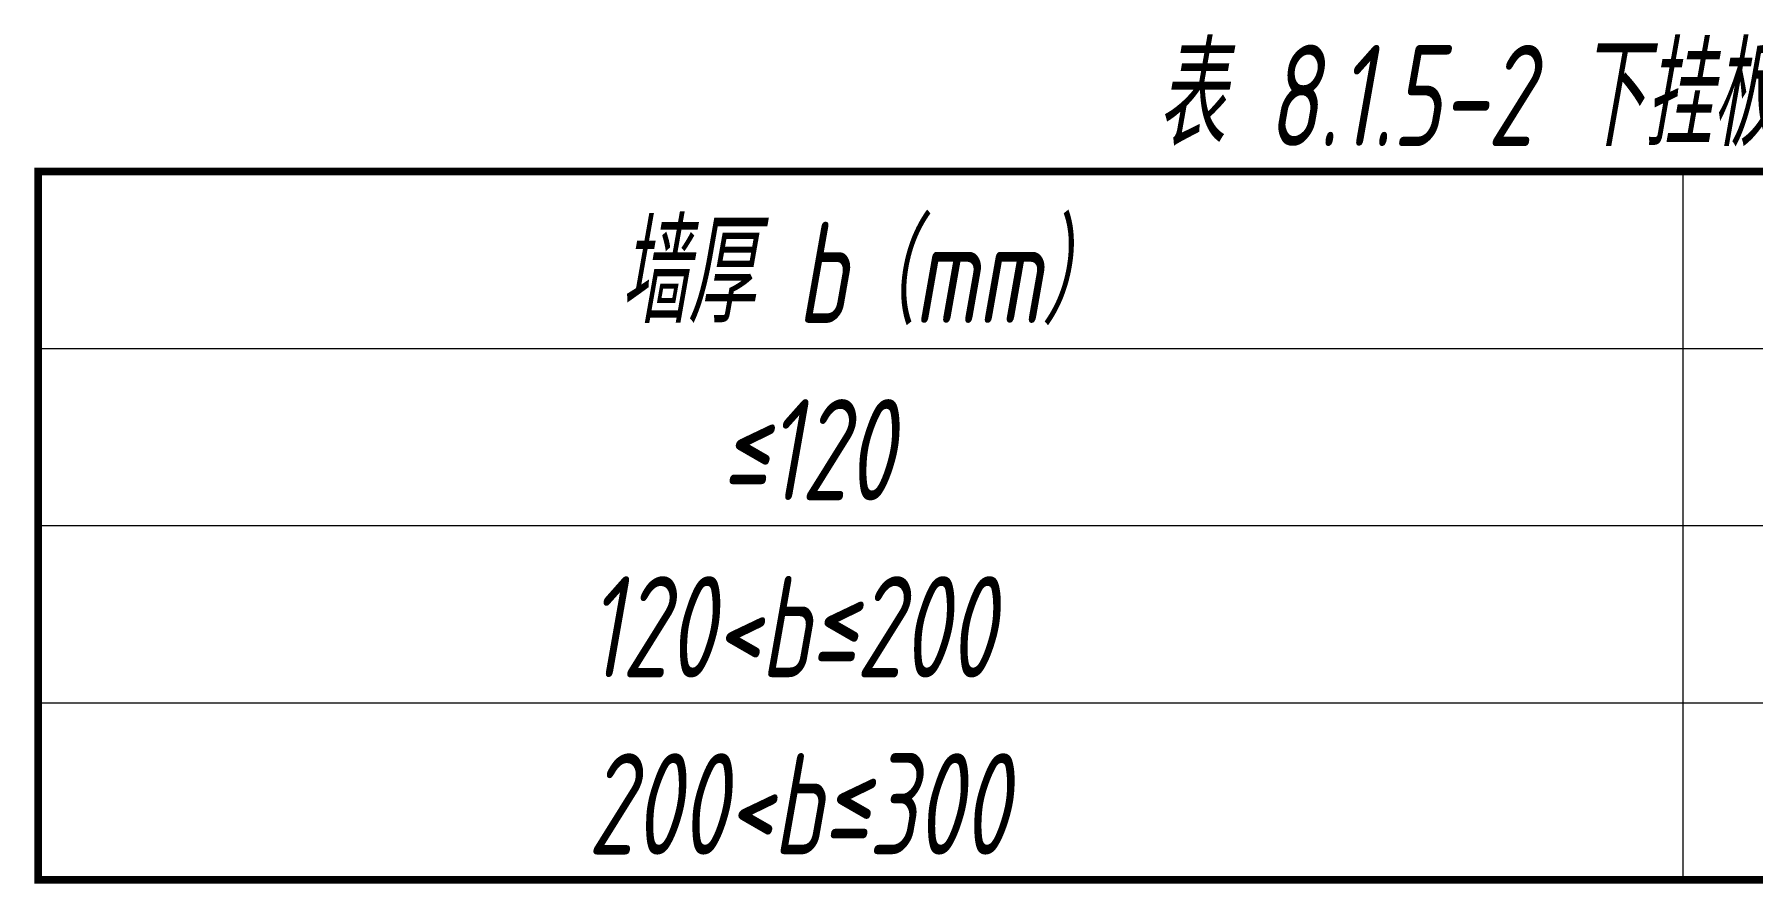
# Model space of a CAD drawing. Header units: millimetres. Extents: x 893615 to 897539, y 39650 to 40458.
# Drawn here: x 894464.6 to 894532.5, y 39737.4 to 39770.9 of the extents above; entities that cross this region are included whole.
import ezdxf

# ---------------------------------------------------------------- set-up
doc = ezdxf.new("R2010")
doc.units = ezdxf.units.MM
doc.header["$LTSCALE"] = 1000
doc.header["$MEASUREMENT"] = 0
doc.layers.add('SM001', color=7, linetype='Continuous', lineweight=15)
doc.styles.add('SM001', font='tssdeng.shx', dxfattribs={"width": 0.7, "bigfont": 'tssdchn.shx'})

msp = doc.modelspace()

# ---------------------------------------------------------------- linework, layer by layer
at = {"layer": 'SM001', "const_width": 0.3}
msp.add_lwpolyline([(894464.72, 39765.514), (894604.72, 39765.514), (894604.72, 39737.514), (894464.72, 39737.514)], close=True, dxfattribs=at)
at = {"layer": 'SM001'}
for points in [[(894529.72, 39765.514), (894529.72, 39737.514)], [(894464.72, 39758.514), (894604.72, 39758.514)], [(894464.72, 39751.514), (894604.72, 39751.514)], [(894464.72, 39744.514), (894604.72, 39744.514)]]:
    msp.add_lwpolyline(points, dxfattribs=at)

# ---------------------------------------------------------------- texts
at = {"layer": 'SM001', "style": 'SM001', "oblique": 10, "width": 0.7}
for s, p in [('表 8.1.5-2 下挂板选用表', (894508.939, 39766.514)), ('墙厚 b（mm）', (894487.697, 39759.514)), ('%%146120', (894491.717, 39752.514)), ('120<b≤200', (894486.447, 39745.514)), ('200<b≤300', (894486.447, 39738.514))]:
    msp.add_text(s, height=4, dxfattribs=at).set_placement(p)

doc.saveas('drawing.dxf')
